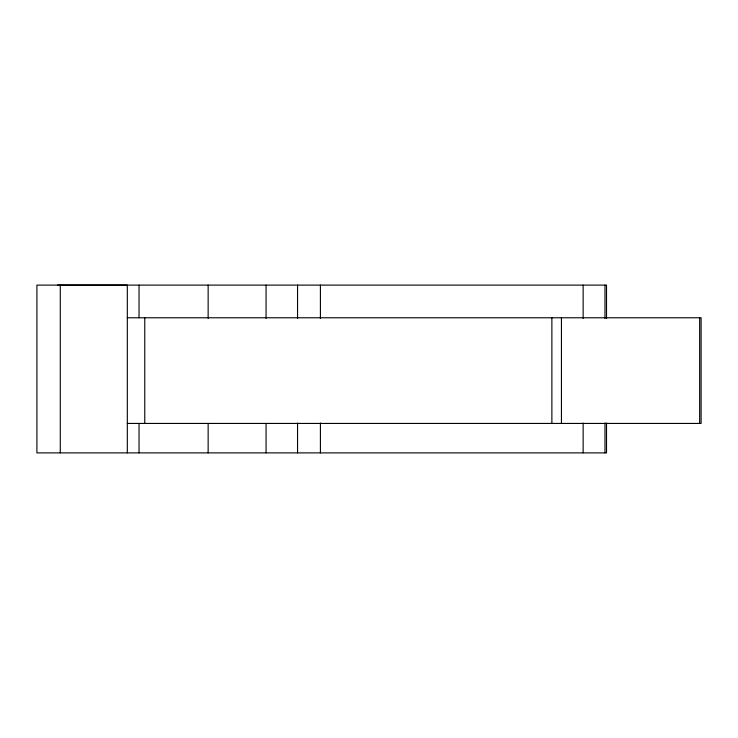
<?xml version="1.0" encoding="UTF-8"?>
<svg xmlns="http://www.w3.org/2000/svg" width="738" height="738" viewBox="0 0 738 738"><rect width="100%" height="100%" fill="white"/><g stroke="black" fill="none" stroke-linecap="round" stroke-linejoin="round"><path stroke-width="1.11" d="M57.453 285.108L127.314 285.108L127.314 452.892M127.314 317.774L701.1 317.774L701.1 423.437L127.314 423.437M699.652 317.774L699.652 423.437M606.516 318.438L606.516 285.108L36.9 285.108L36.9 452.892L606.516 452.892L606.516 423.012M604.985 285.108L604.985 318.438M604.985 423.012L604.985 452.892M583.14 285.108L583.14 318.438M583.14 423.012L583.14 452.892M561.443 317.774L561.443 423.437M551.876 317.774L551.876 423.437M320.412 285.108L320.412 318.438M320.412 423.012L320.412 452.892M297.552 285.108L297.552 318.438M297.552 423.012L297.552 452.892M266.067 285.108L266.067 318.373M266.067 423.483L266.067 452.892M208.144 285.108L208.144 318.373M208.144 423.483L208.144 452.892M144.768 317.774L144.768 423.437M139.039 285.108L139.039 317.774M139.039 423.437L139.039 452.892M60.276 285.209L60.276 452.892"/></g></svg>
